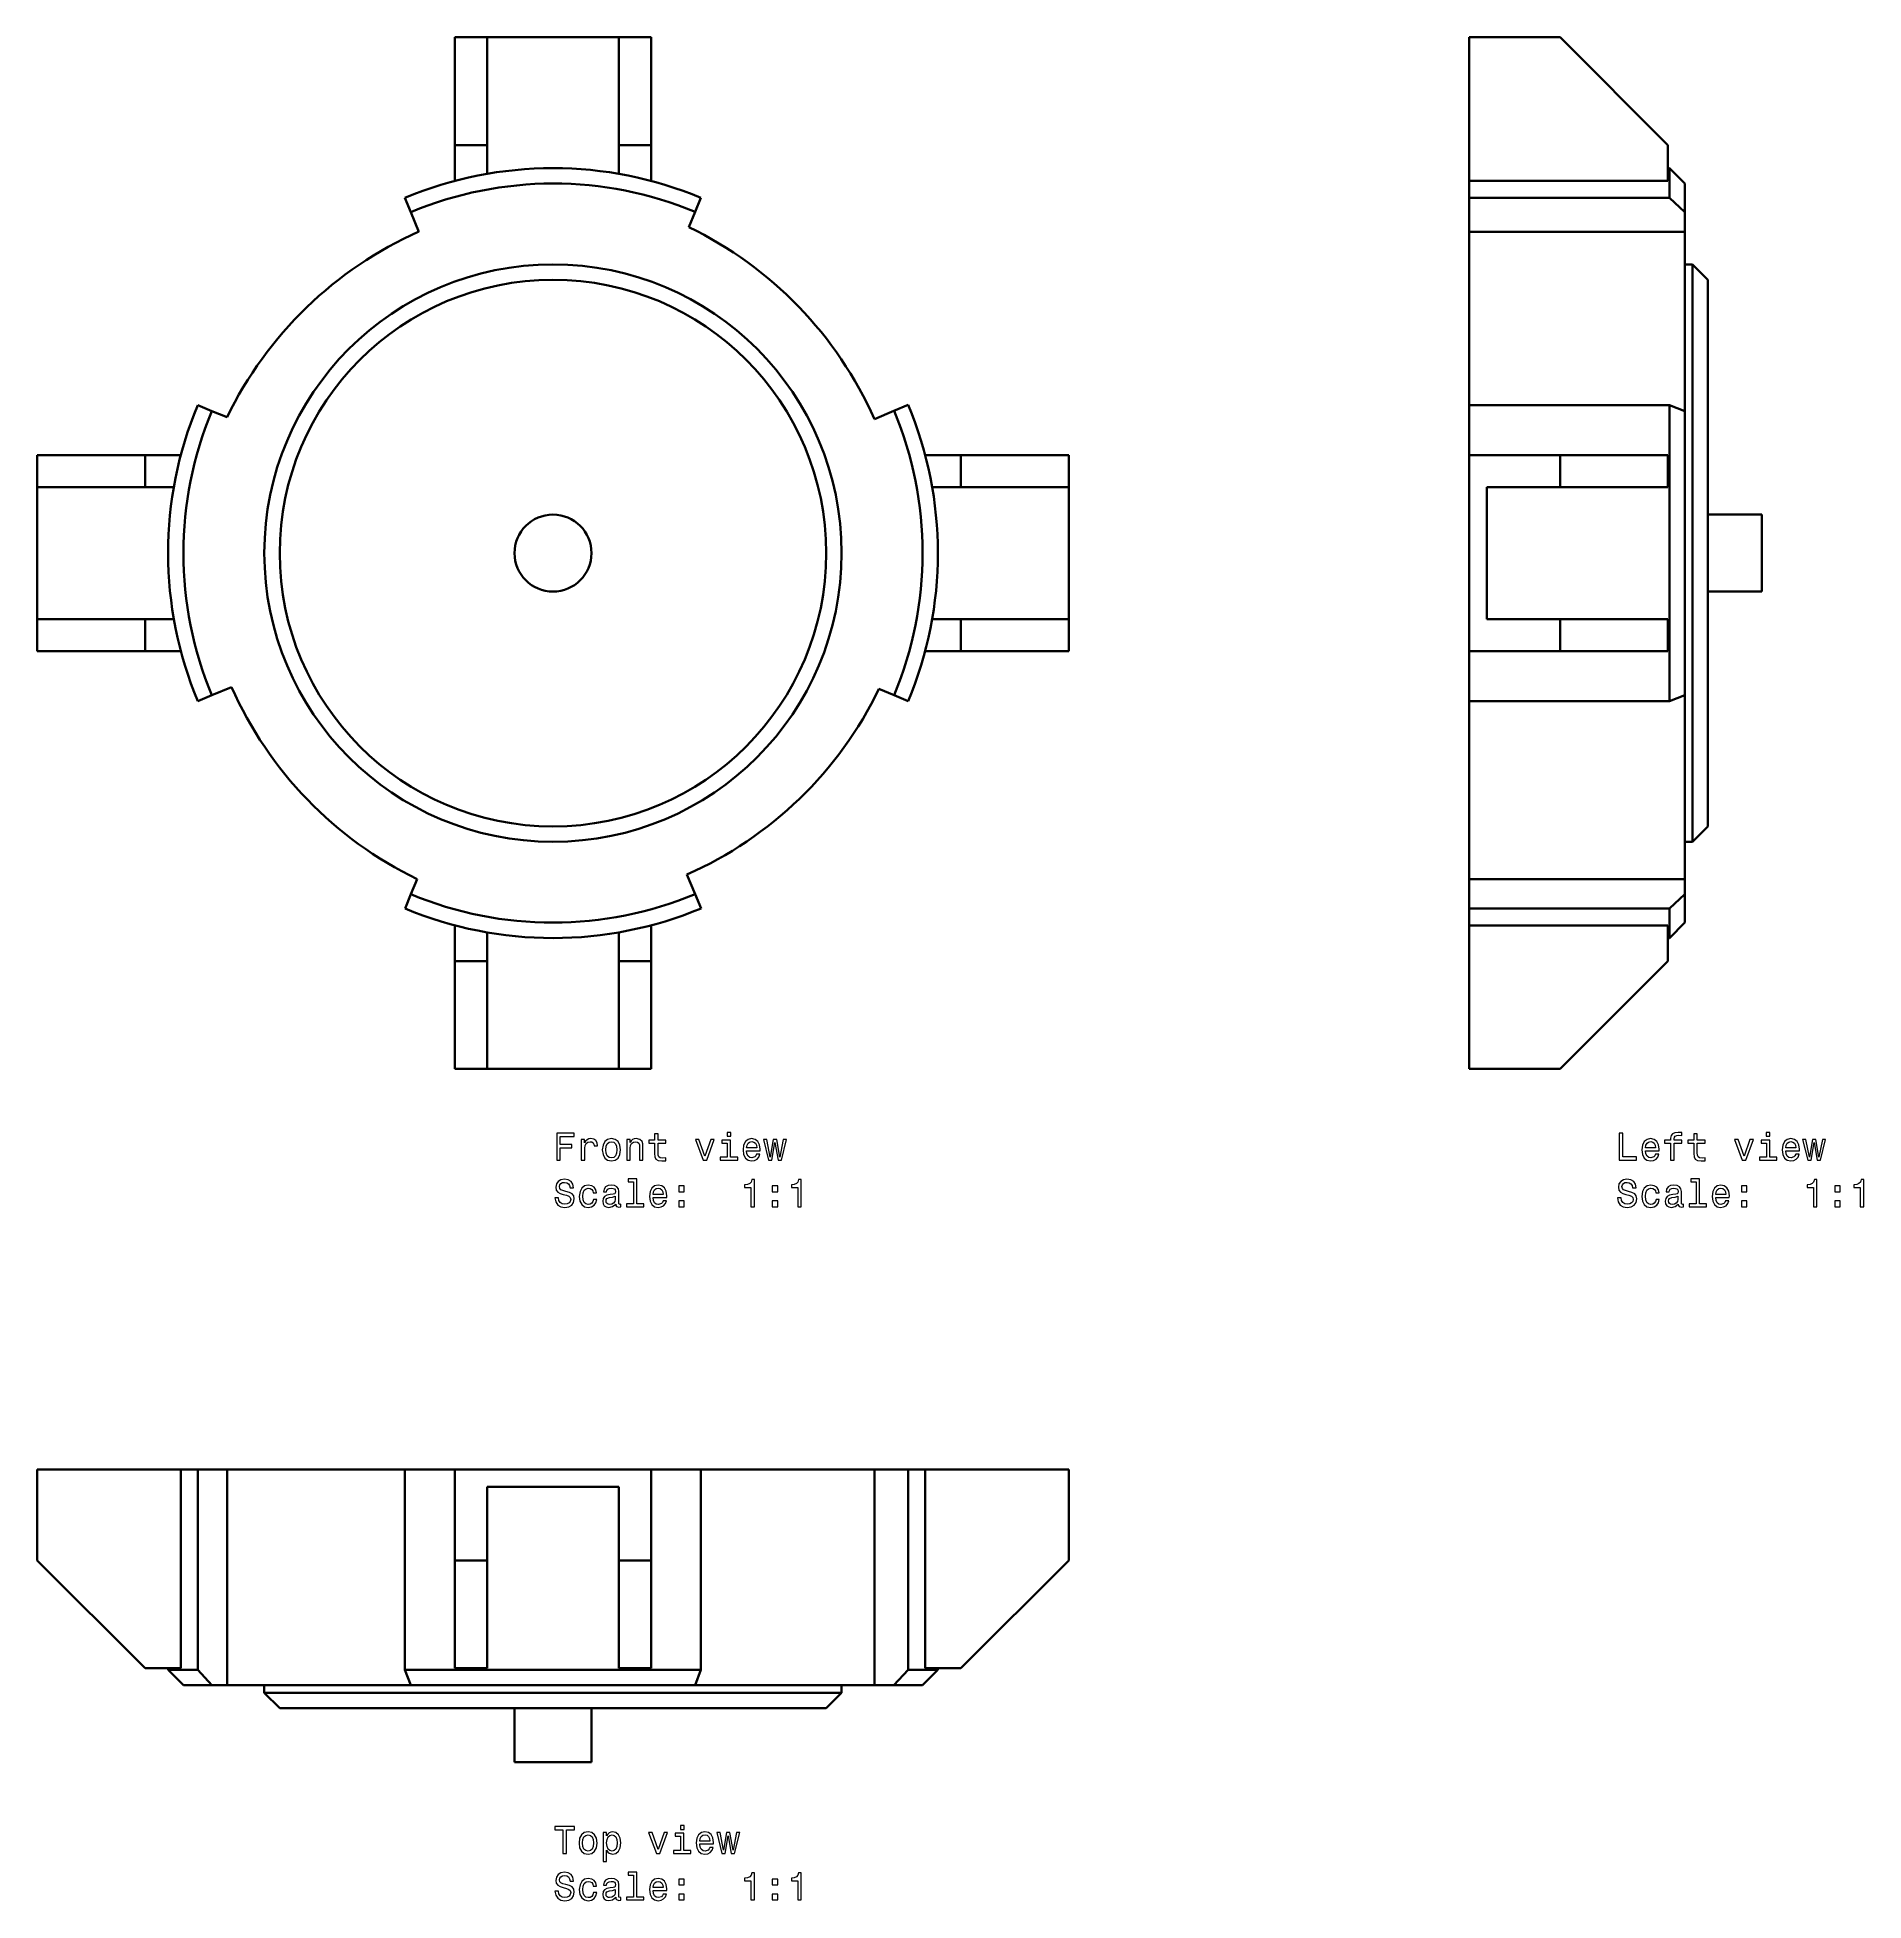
# Model space of a CAD drawing. Extents: x 528 to 765, y 245 to 488.
import ezdxf

# ---------------------------------------------------------------- set-up
doc = ezdxf.new("R2010")
doc.units = 0

msp = doc.modelspace()

# ---------------------------------------------------------------- linework, layer by layer
at = {"color": 7, "lineweight": 35, "ltscale": 0.35}
for p, q in [((581.76, 473.5), (581.76, 487.5)), ((585.94, 473.5), (585.94, 487.5)), ((603.06, 487.5), (603.06, 473.5)), ((607.24, 473.5), (607.24, 487.5)), ((541.5, 433.24), (527.5, 433.24)), ((647.5, 433.24), (661.5, 433.24)), ((739.33, 433.24), (725.33, 433.24)), ((527.5, 429.06), (541.5, 429.06)), ((647.5, 429.06), (661.5, 429.06)), ((725.33, 429.06), (739.33, 429.06)), ((541.5, 411.94), (527.5, 411.94)), ((661.5, 411.94), (647.5, 411.94)), ((739.33, 411.94), (725.33, 411.94)), ((541.5, 407.76), (527.5, 407.76)), ((647.5, 407.76), (661.5, 407.76)), ((739.33, 407.76), (725.33, 407.76)), ((581.76, 367.5), (581.76, 353.5)), ((585.94, 353.5), (585.94, 367.5)), ((603.06, 367.5), (603.06, 353.5)), ((607.24, 367.5), (607.24, 353.5)), ((581.76, 275.67), (581.76, 289.67)), ((585.94, 275.67), (585.94, 289.67)), ((603.06, 289.67), (603.06, 275.67)), ((607.24, 275.67), (607.24, 289.67))]:
    msp.add_line(p, q, dxfattribs=at)
at = {"color": 7, "lineweight": 35, "ltscale": 0.104626}
for p, q in [((585.94, 487.5), (581.76, 487.5)), ((607.24, 487.5), (603.06, 487.5)), ((585.94, 473.5), (581.76, 473.5)), ((607.24, 473.5), (603.06, 473.5)), ((581.76, 367.5), (585.94, 367.5)), ((603.06, 367.5), (607.24, 367.5)), ((581.76, 353.5), (585.94, 353.5)), ((603.06, 353.5), (607.24, 353.5)), ((585.94, 289.67), (581.76, 289.67)), ((607.24, 289.67), (603.06, 289.67)), ((585.94, 275.67), (581.76, 275.67)), ((607.24, 275.67), (603.06, 275.67))]:
    msp.add_line(p, q, dxfattribs=at)
at = {"color": 7, "lineweight": 35, "ltscale": 0.427972}
for p, q in [((585.94, 487.5), (603.06, 487.5)), ((603.06, 353.5), (585.94, 353.5)), ((585.94, 299.2), (603.06, 299.2))]:
    msp.add_line(p, q, dxfattribs=at)
at = {"color": 7, "lineweight": 35, "ltscale": 0.294763}
for p, q in [((725.33, 487.5), (713.54, 487.5)), ((725.33, 433.24), (713.54, 433.24)), ((725.33, 407.76), (713.54, 407.76)), ((725.33, 353.5), (713.54, 353.5))]:
    msp.add_line(p, q, dxfattribs=at)
at = {"color": 7, "lineweight": 35, "ltscale": 0.466287}
for p, q in [((713.54, 468.85), (713.54, 487.5)), ((713.54, 372.15), (713.54, 353.5)), ((546.15, 301.46), (527.5, 301.46)), ((642.85, 301.46), (661.5, 301.46))]:
    msp.add_line(p, q, dxfattribs=at)
at = {"color": 7, "lineweight": 35, "ltscale": 0.494975}
for p, q in [((739.33, 473.5), (725.33, 487.5)), ((739.33, 367.5), (725.33, 353.5)), ((541.5, 275.67), (527.5, 289.67)), ((647.5, 275.67), (661.5, 289.67))]:
    msp.add_line(p, q, dxfattribs=at)
at = {"color": 7, "lineweight": 35, "ltscale": 0.116287}
for p, q in [((581.76, 468.85), (581.76, 473.5)), ((607.24, 468.85), (607.24, 473.5)), ((739.33, 468.85), (739.33, 473.5)), ((546.15, 433.24), (541.5, 433.24)), ((642.85, 433.24), (647.5, 433.24)), ((546.15, 407.76), (541.5, 407.76)), ((642.85, 407.76), (647.5, 407.76)), ((581.76, 372.15), (581.76, 367.5)), ((607.24, 372.15), (607.24, 367.5)), ((739.33, 372.15), (739.33, 367.5)), ((546.15, 275.67), (541.5, 275.67)), ((642.85, 275.67), (647.5, 275.67))]:
    msp.add_line(p, q, dxfattribs=at)
at = {"color": 7, "lineweight": 35, "ltscale": 0.093452}
for p, q in [((585.94, 469.76), (585.94, 473.5)), ((603.06, 469.76), (603.06, 473.5)), ((545.24, 429.06), (541.5, 429.06)), ((643.76, 429.06), (647.5, 429.06)), ((545.24, 411.94), (541.5, 411.94)), ((643.76, 411.94), (647.5, 411.94)), ((585.94, 371.24), (585.94, 367.5)), ((603.06, 371.24), (603.06, 367.5))]:
    msp.add_line(p, q, dxfattribs=at)
at = {"color": 7, "lineweight": 35, "ltscale": 0.005237}
for p, q in [((739.33, 470.5), (739.54, 470.5)), ((739.33, 370.5), (739.54, 370.5)), ((544.5, 275.67), (544.5, 275.46)), ((644.5, 275.67), (644.5, 275.46))]:
    msp.add_line(p, q, dxfattribs=at)
at = {"color": 7, "lineweight": 35, "ltscale": 0.096255}
for p, q in [((739.54, 466.65), (739.54, 470.5)), ((640.65, 275.46), (644.5, 275.46))]:
    msp.add_line(p, q, dxfattribs=at)
at = {"color": 7, "lineweight": 35, "ltscale": 0.070711}
for p, q in [((741.54, 468.5), (739.54, 470.5)), ((744.54, 456), (742.54, 458)), ((744.54, 385), (742.54, 383)), ((741.54, 372.5), (739.54, 370.5)), ((544.5, 275.46), (546.5, 273.46)), ((644.5, 275.46), (642.5, 273.46)), ((557, 272.46), (559, 270.46)), ((632, 272.46), (630, 270.46))]:
    msp.add_line(p, q, dxfattribs=at)
at = {"color": 7, "lineweight": 35}
for p, q in [((739.33, 468.85), (713.54, 468.85)), ((713.54, 466.65), (739.54, 466.65)), ((713.54, 439.72), (713.54, 462.25)), ((713.54, 462.25), (741.54, 462.25)), ((741.54, 438.95), (741.54, 462.25)), ((742.54, 420.5), (742.54, 458)), ((744.54, 420.5), (744.54, 456)), ((713.54, 439.72), (739.54, 439.72)), ((713.54, 433.24), (713.54, 407.76)), ((742.54, 383), (742.54, 420.5)), ((744.54, 385), (744.54, 420.5)), ((713.54, 378.15), (713.54, 403.09)), ((741.54, 378.15), (741.54, 402.03)), ((713.54, 401.26), (739.54, 401.26)), ((713.54, 378.15), (741.54, 378.15)), ((713.54, 374.34), (739.54, 374.34)), ((739.33, 372.15), (713.54, 372.15)), ((546.15, 275.67), (546.15, 301.46)), ((548.34, 301.46), (548.34, 275.46)), ((552.15, 301.46), (575.26, 301.46)), ((552.15, 301.46), (552.15, 273.46)), ((575.26, 301.46), (575.26, 275.46)), ((607.24, 301.46), (581.76, 301.46)), ((613.72, 301.46), (636.25, 301.46)), ((613.72, 301.46), (613.72, 275.46)), ((636.25, 301.46), (636.25, 273.46)), ((640.65, 301.46), (640.65, 275.46)), ((642.85, 301.46), (642.85, 275.67)), ((575.26, 275.46), (613.72, 275.46)), ((552.15, 273.46), (576.03, 273.46)), ((557, 272.46), (632, 272.46)), ((576.03, 273.46), (612.95, 273.46)), ((612.14, 273.46), (636.25, 273.46)), ((559, 270.46), (630, 270.46))]:
    msp.add_line(p, q, dxfattribs=at)
at = {"color": 7, "lineweight": 35, "ltscale": 0.054967}
msp.add_line((713.54, 466.65), (713.54, 468.85), dxfattribs=at)
at = {"color": 7, "lineweight": 35, "ltscale": 0.092405}
msp.add_line((741.54, 464.8), (741.54, 468.5), dxfattribs=at)
at = {"color": 7, "lineweight": 35, "ltscale": 0.05}
for p, q in [((576.03, 464.8), (575.26, 466.65)), ((612.95, 464.81), (613.72, 466.66)), ((550.19, 438.95), (548.34, 439.72)), ((638.81, 402.05), (640.66, 401.28)), ((576.05, 376.19), (575.28, 374.34)), ((612.97, 376.2), (613.74, 374.35))]:
    msp.add_line(p, q, dxfattribs=at)
at = {"color": 7, "lineweight": 35, "ltscale": 0.06911}
for p, q in [((576.03, 464.8), (577.09, 462.25)), ((612.97, 376.2), (611.91, 378.75))]:
    msp.add_line(p, q, dxfattribs=at)
at = {"color": 7, "lineweight": 35, "ltscale": 0.053125}
for p, q in [((612.95, 464.81), (612.14, 462.85)), ((550.19, 438.95), (552.15, 438.14)), ((638.81, 402.05), (636.85, 402.86)), ((576.86, 378.15), (576.05, 376.19))]:
    msp.add_line(p, q, dxfattribs=at)
at = {"color": 7, "lineweight": 35, "ltscale": 0.109938}
msp.add_line((713.54, 466.65), (713.54, 462.25), dxfattribs=at)
at = {"color": 7, "lineweight": 35, "ltscale": 0.068043}
msp.add_line((741.54, 464.8), (739.54, 466.65), dxfattribs=at)
at = {"color": 7, "lineweight": 35, "ltscale": 0.063788}
for p, q in [((741.54, 464.8), (741.54, 462.25)), ((638.8, 273.46), (636.25, 273.46))]:
    msp.add_line(p, q, dxfattribs=at)
at = {"color": 7, "lineweight": 35, "ltscale": 0.025}
for p, q in [((741.54, 458), (742.54, 458)), ((741.54, 383), (742.54, 383)), ((557, 273.46), (557, 272.46)), ((632, 273.46), (632, 272.46))]:
    msp.add_line(p, q, dxfattribs=at)
at = {"color": 7, "lineweight": 35, "ltscale": 0.069109}
for p, q in [((638.8, 438.97), (636.25, 437.91)), ((552.75, 403.09), (550.2, 402.03))]:
    msp.add_line(p, q, dxfattribs=at)
at = {"color": 7, "lineweight": 35, "ltscale": 0.049999}
for p, q in [((638.8, 438.97), (640.65, 439.74)), ((550.2, 402.03), (548.35, 401.26))]:
    msp.add_line(p, q, dxfattribs=at)
at = {"color": 7, "lineweight": 35, "ltscale": 0.161913}
for p, q in [((713.54, 433.24), (713.54, 439.72)), ((607.24, 301.46), (613.72, 301.46))]:
    msp.add_line(p, q, dxfattribs=at)
at = {"color": 7, "lineweight": 35, "ltscale": 0.480525}
msp.add_line((739.54, 420.5), (739.54, 439.72), dxfattribs=at)
at = {"color": 7, "lineweight": 35, "ltscale": 0.053567}
for p, q in [((741.54, 438.95), (739.54, 439.72)), ((612.95, 273.46), (613.72, 275.46))]:
    msp.add_line(p, q, dxfattribs=at)
at = {"color": 7, "lineweight": 35, "ltscale": 0.461304}
msp.add_line((741.54, 420.5), (741.54, 438.95), dxfattribs=at)
at = {"color": 7, "lineweight": 35, "ltscale": 0.104627}
for p, q in [((527.5, 433.24), (527.5, 429.06)), ((541.5, 433.24), (541.5, 429.06)), ((647.5, 429.06), (647.5, 433.24)), ((661.5, 429.06), (661.5, 433.24)), ((725.33, 433.24), (725.33, 429.06)), ((739.33, 433.24), (739.33, 429.06)), ((527.5, 411.94), (527.5, 407.76)), ((541.5, 411.94), (541.5, 407.76)), ((647.5, 407.76), (647.5, 411.94)), ((661.5, 407.76), (661.5, 411.94)), ((725.33, 411.94), (725.33, 407.76)), ((739.33, 411.94), (739.33, 407.76))]:
    msp.add_line(p, q, dxfattribs=at)
at = {"color": 7, "lineweight": 35, "ltscale": 0.427971}
for p, q in [((527.5, 411.94), (527.5, 429.06)), ((661.5, 429.06), (661.5, 411.94)), ((715.8, 411.94), (715.8, 429.06))]:
    msp.add_line(p, q, dxfattribs=at)
at = {"color": 7, "lineweight": 35, "ltscale": 0.238191}
for p, q in [((715.8, 429.06), (725.33, 429.06)), ((725.33, 411.94), (715.8, 411.94))]:
    msp.add_line(p, q, dxfattribs=at)
at = {"color": 7, "lineweight": 35, "ltscale": 0.175}
for p, q in [((744.54, 425.5), (751.54, 425.5)), ((744.54, 415.5), (751.54, 415.5)), ((589.5, 270.46), (589.5, 263.46)), ((599.5, 270.46), (599.5, 263.46))]:
    msp.add_line(p, q, dxfattribs=at)
at = {"color": 7, "lineweight": 35, "ltscale": 0.125}
for p, q in [((751.54, 420.5), (751.54, 425.5)), ((751.54, 415.5), (751.54, 420.5))]:
    msp.add_line(p, q, dxfattribs=at)
at = {"color": 7, "lineweight": 35, "ltscale": 0.481012}
msp.add_line((739.54, 401.26), (739.54, 420.5), dxfattribs=at)
at = {"color": 7, "lineweight": 35, "ltscale": 0.461771}
msp.add_line((741.54, 402.03), (741.54, 420.5), dxfattribs=at)
at = {"color": 7, "lineweight": 35, "ltscale": 0.162399}
for p, q in [((713.54, 401.26), (713.54, 407.76)), ((575.26, 301.46), (581.76, 301.46))]:
    msp.add_line(p, q, dxfattribs=at)
at = {"color": 7, "lineweight": 35, "ltscale": 0.053574}
for p, q in [((741.54, 402.03), (739.54, 401.26)), ((576.03, 273.46), (575.26, 275.46))]:
    msp.add_line(p, q, dxfattribs=at)
at = {"color": 7, "lineweight": 35, "ltscale": 0.095201}
for p, q in [((713.54, 378.15), (713.54, 374.34)), ((548.34, 301.46), (552.15, 301.46))]:
    msp.add_line(p, q, dxfattribs=at)
at = {"color": 7, "lineweight": 35, "ltscale": 0.049043}
for p, q in [((741.54, 378.15), (741.54, 376.19)), ((550.19, 273.46), (552.15, 273.46))]:
    msp.add_line(p, q, dxfattribs=at)
at = {"color": 7, "lineweight": 35, "ltscale": 0.068048}
for p, q in [((741.54, 376.19), (739.54, 374.34)), ((550.19, 273.46), (548.34, 275.46))]:
    msp.add_line(p, q, dxfattribs=at)
at = {"color": 7, "lineweight": 35, "ltscale": 0.09221}
for p, q in [((741.54, 372.5), (741.54, 376.19)), ((546.5, 273.46), (550.19, 273.46))]:
    msp.add_line(p, q, dxfattribs=at)
at = {"color": 7, "lineweight": 35, "ltscale": 0.054765}
for p, q in [((713.54, 372.15), (713.54, 374.34)), ((546.15, 301.46), (548.34, 301.46))]:
    msp.add_line(p, q, dxfattribs=at)
at = {"color": 7, "lineweight": 35, "ltscale": 0.096053}
for p, q in [((739.54, 370.5), (739.54, 374.34)), ((544.5, 275.46), (548.34, 275.46))]:
    msp.add_line(p, q, dxfattribs=at)
at = {"color": 7, "lineweight": 35, "ltscale": 0.294764}
for p, q in [((527.5, 289.67), (527.5, 301.46)), ((581.76, 289.67), (581.76, 301.46)), ((607.24, 289.67), (607.24, 301.46)), ((661.5, 289.67), (661.5, 301.46))]:
    msp.add_line(p, q, dxfattribs=at)
at = {"color": 7, "lineweight": 35, "ltscale": 0.109937}
msp.add_line((640.65, 301.46), (636.25, 301.46), dxfattribs=at)
at = {"color": 7, "lineweight": 35, "ltscale": 0.054968}
msp.add_line((640.65, 301.46), (642.85, 301.46), dxfattribs=at)
at = {"color": 7, "lineweight": 35, "ltscale": 0.238192}
for p, q in [((585.94, 289.67), (585.94, 299.2)), ((603.06, 299.2), (603.06, 289.67))]:
    msp.add_line(p, q, dxfattribs=at)
at = {"color": 7, "lineweight": 35, "ltscale": 0.068042}
msp.add_line((638.8, 273.46), (640.65, 275.46), dxfattribs=at)
at = {"color": 7, "lineweight": 35, "ltscale": 0.092404}
msp.add_line((638.8, 273.46), (642.5, 273.46), dxfattribs=at)
at = {"color": 7, "lineweight": 35, "ltscale": 0.25}
msp.add_line((589.5, 263.46), (599.5, 263.46), dxfattribs=at)
at = {"color": 7, "lineweight": 13}
for points in [[(594.98, 341.64), (595.45, 341.64), (595.45, 343.25), (596.93, 343.25), (596.93, 343.67), (595.45, 343.67), (595.45, 344.72), (597.26, 344.72), (597.26, 345.14), (594.98, 345.14)], [(598.18, 341.64), (598.62, 341.64), (598.62, 343.19), (598.67, 343.56), (598.8, 343.83), (599.02, 343.99), (599.32, 344.05), (599.54, 344.01), (599.71, 343.91), (599.81, 343.74), (599.85, 343.51), (600.29, 343.51), (600.23, 343.92), (600.07, 344.21), (599.79, 344.39), (599.41, 344.45), (599.15, 344.41), (598.93, 344.31), (598.74, 344.13), (598.58, 343.9), (598.58, 344.35), (598.18, 344.35)], [(600.91, 342.99), (601, 342.38), (601.23, 341.93), (601.6, 341.64), (602.09, 341.55), (602.58, 341.64), (602.95, 341.92), (603.18, 342.37), (603.27, 342.99), (603.18, 343.61), (602.95, 344.07), (602.58, 344.35), (602.09, 344.45), (601.6, 344.35), (601.23, 344.06), (601, 343.61)], [(601.37, 343), (601.41, 343.45), (601.56, 343.78), (601.78, 343.98), (602.09, 344.05), (602.39, 343.98), (602.62, 343.79), (602.76, 343.45), (602.81, 343), (602.76, 342.54), (602.62, 342.21), (602.39, 342.01), (602.09, 341.94), (601.78, 342.01), (601.56, 342.21), (601.41, 342.54)], [(604.08, 341.64), (604.53, 341.64), (604.53, 343.21), (604.57, 343.56), (604.72, 343.83), (604.94, 343.99), (605.25, 344.05), (605.49, 344), (605.64, 343.86), (605.72, 343.64), (605.74, 343.33), (605.74, 341.64), (606.19, 341.64), (606.19, 343.42), (606.16, 343.78), (606.07, 344.08), (605.78, 344.35), (605.31, 344.45), (605.06, 344.41), (604.84, 344.32), (604.65, 344.15), (604.51, 343.94), (604.51, 344.35), (604.08, 344.35)], [(607.71, 343.88), (607.71, 342.53), (607.74, 342.09), (607.88, 341.78), (608.17, 341.61), (608.65, 341.55), (609.17, 341.57), (609.17, 341.96), (608.79, 341.93), (608.44, 341.97), (608.25, 342.09), (608.17, 342.3), (608.16, 342.6), (608.16, 343.88), (609.17, 343.88), (609.17, 344.26), (608.16, 344.26), (608.16, 345.05), (607.71, 345.05), (607.71, 344.26), (606.95, 344.26), (606.95, 343.88)], [(614, 341.64), (614.47, 341.64), (615.46, 344.35), (615, 344.35), (614.24, 342.17), (613.46, 344.35), (613, 344.35)], [(617.58, 342.02), (617.58, 344.26), (616.44, 344.26), (616.44, 343.88), (617.14, 343.88), (617.14, 342.02), (616.23, 342.02), (616.23, 341.64), (618.5, 341.64), (618.5, 342.02)], [(617.6, 345.26), (617.13, 345.26), (617.13, 344.76), (617.6, 344.76)], [(619.65, 342.87), (621.43, 342.87), (621.43, 343.08), (621.35, 343.66), (621.13, 344.09), (620.78, 344.35), (620.31, 344.45), (619.85, 344.35), (619.49, 344.06), (619.27, 343.61), (619.19, 343), (619.26, 342.38), (619.49, 341.93), (619.84, 341.64), (620.29, 341.55), (620.68, 341.61), (621.01, 341.78), (621.24, 342.06), (621.38, 342.42), (620.94, 342.42), (620.85, 342.22), (620.72, 342.07), (620.35, 341.95), (620.06, 342), (619.84, 342.18), (619.7, 342.47), (619.65, 342.85)], [(619.65, 343.24), (619.71, 343.59), (619.84, 343.85), (620.05, 344), (620.32, 344.06), (620.59, 344), (620.8, 343.85), (620.92, 343.59), (620.97, 343.24)], [(622.94, 341.64), (623.34, 343.94), (623.75, 341.64), (624.17, 341.64), (624.84, 344.35), (624.41, 344.35), (623.96, 342.05), (623.56, 344.35), (623.12, 344.35), (622.72, 342.05), (622.27, 344.35), (621.85, 344.35), (622.52, 341.64)], [(733.03, 341.64), (735.28, 341.64), (735.28, 342.07), (733.5, 342.07), (733.5, 345.14), (733.03, 345.14)], [(736.44, 342.87), (738.21, 342.87), (738.22, 343.08), (738.14, 343.66), (737.92, 344.09), (737.56, 344.35), (737.09, 344.45), (736.64, 344.35), (736.28, 344.06), (736.06, 343.61), (735.97, 343), (736.05, 342.38), (736.28, 341.93), (736.62, 341.64), (737.08, 341.55), (737.47, 341.61), (737.8, 341.78), (738.03, 342.06), (738.17, 342.42), (737.73, 342.42), (737.64, 342.22), (737.51, 342.07), (737.13, 341.95), (736.85, 342), (736.63, 342.18), (736.49, 342.47), (736.44, 342.85)], [(736.44, 343.24), (736.49, 343.59), (736.63, 343.85), (736.84, 344), (737.11, 344.06), (737.38, 344), (737.58, 343.85), (737.71, 343.59), (737.75, 343.24)], [(739.7, 343.88), (739.7, 341.64), (740.15, 341.64), (740.15, 343.88), (741.15, 343.88), (741.15, 344.26), (740.15, 344.26), (740.15, 344.43), (740.18, 344.63), (740.3, 344.77), (740.49, 344.85), (740.78, 344.88), (741.15, 344.86), (741.15, 345.24), (740.67, 345.26), (740.24, 345.22), (739.94, 345.08), (739.76, 344.85), (739.7, 344.51), (739.7, 344.26), (738.89, 344.26), (738.89, 343.88)], [(742.72, 343.88), (742.72, 342.53), (742.75, 342.09), (742.89, 341.78), (743.17, 341.61), (743.65, 341.55), (744.17, 341.57), (744.17, 341.96), (743.79, 341.93), (743.44, 341.97), (743.26, 342.09), (743.18, 342.3), (743.16, 342.6), (743.16, 343.88), (744.17, 343.88), (744.17, 344.26), (743.16, 344.26), (743.16, 345.05), (742.72, 345.05), (742.72, 344.26), (741.95, 344.26), (741.95, 343.88)], [(749.01, 341.64), (749.48, 341.64), (750.46, 344.35), (750, 344.35), (749.24, 342.17), (748.47, 344.35), (748, 344.35)], [(752.59, 342.02), (752.59, 344.26), (751.45, 344.26), (751.45, 343.88), (752.14, 343.88), (752.14, 342.02), (751.24, 342.02), (751.24, 341.64), (753.5, 341.64), (753.5, 342.02)], [(752.6, 345.26), (752.13, 345.26), (752.13, 344.76), (752.6, 344.76)], [(754.65, 342.87), (756.43, 342.87), (756.43, 343.08), (756.35, 343.66), (756.13, 344.09), (755.78, 344.35), (755.31, 344.45), (754.85, 344.35), (754.5, 344.06), (754.27, 343.61), (754.19, 343), (754.27, 342.38), (754.49, 341.93), (754.84, 341.64), (755.3, 341.55), (755.69, 341.61), (756.01, 341.78), (756.25, 342.06), (756.38, 342.42), (755.95, 342.42), (755.85, 342.22), (755.72, 342.07), (755.35, 341.95), (755.06, 342), (754.85, 342.18), (754.7, 342.47), (754.65, 342.85)], [(754.65, 343.24), (754.71, 343.59), (754.85, 343.85), (755.05, 344), (755.33, 344.06), (755.59, 344), (755.8, 343.85), (755.93, 343.59), (755.97, 343.24)], [(757.94, 341.64), (758.35, 343.94), (758.75, 341.64), (759.17, 341.64), (759.84, 344.35), (759.41, 344.35), (758.96, 342.05), (758.56, 344.35), (758.12, 344.35), (757.73, 342.05), (757.28, 344.35), (756.85, 344.35), (757.52, 341.64)], [(595.22, 336.75), (594.76, 336.75), (594.86, 336.22), (595.12, 335.82), (595.5, 335.59), (596.03, 335.5), (596.55, 335.58), (596.94, 335.8), (597.18, 336.15), (597.27, 336.61), (597.2, 337.02), (596.99, 337.29), (596.64, 337.47), (596.18, 337.6), (595.79, 337.69), (595.53, 337.81), (595.39, 337.97), (595.34, 338.22), (595.39, 338.45), (595.52, 338.62), (595.72, 338.73), (596, 338.77), (596.28, 338.72), (596.5, 338.59), (596.65, 338.36), (596.72, 338.05), (597.18, 338.05), (597.18, 338.06), (597.1, 338.54), (596.86, 338.89), (596.49, 339.11), (595.98, 339.19), (595.53, 339.11), (595.18, 338.9), (594.95, 338.57), (594.87, 338.15), (594.93, 337.77), (595.13, 337.51), (595.43, 337.34), (595.84, 337.21), (596.25, 337.09), (596.56, 336.98), (596.74, 336.82), (596.81, 336.56), (596.75, 336.29), (596.59, 336.09), (596.36, 335.96), (596.05, 335.92), (595.71, 335.98), (595.44, 336.14), (595.28, 336.4)], [(604.96, 338.84), (604.96, 335.97), (604.05, 335.97), (604.05, 335.6), (606.32, 335.6), (606.32, 335.97), (605.41, 335.97), (605.41, 339.22), (604.27, 339.22), (604.27, 338.84)], [(620.22, 335.6), (620.67, 335.6), (620.67, 339.12), (620.33, 339.12), (620.24, 338.81), (620.06, 338.61), (619.78, 338.49), (619.4, 338.45), (619.4, 338.09), (620.22, 338.09)], [(626.29, 335.6), (626.75, 335.6), (626.75, 339.12), (626.4, 339.12), (626.31, 338.81), (626.13, 338.61), (625.85, 338.49), (625.47, 338.45), (625.47, 338.09), (626.29, 338.09)], [(733.26, 336.75), (732.8, 336.75), (732.9, 336.22), (733.16, 335.82), (733.54, 335.59), (734.07, 335.5), (734.59, 335.58), (734.98, 335.8), (735.22, 336.15), (735.31, 336.61), (735.24, 337.02), (735.03, 337.29), (734.68, 337.47), (734.22, 337.6), (733.83, 337.69), (733.57, 337.81), (733.43, 337.97), (733.38, 338.22), (733.43, 338.45), (733.56, 338.62), (733.76, 338.73), (734.04, 338.77), (734.32, 338.72), (734.54, 338.59), (734.69, 338.36), (734.76, 338.05), (735.22, 338.05), (735.22, 338.06), (735.14, 338.54), (734.9, 338.89), (734.53, 339.11), (734.02, 339.19), (733.57, 339.11), (733.22, 338.9), (732.99, 338.57), (732.91, 338.15), (732.97, 337.77), (733.17, 337.51), (733.47, 337.34), (733.88, 337.21), (734.29, 337.09), (734.6, 336.98), (734.78, 336.82), (734.85, 336.56), (734.79, 336.29), (734.63, 336.09), (734.4, 335.96), (734.09, 335.92), (733.75, 335.98), (733.48, 336.14), (733.32, 336.4)], [(743, 338.84), (743, 335.97), (742.09, 335.97), (742.09, 335.6), (744.36, 335.6), (744.36, 335.97), (743.45, 335.97), (743.45, 339.22), (742.31, 339.22), (742.31, 338.84)], [(758.26, 335.6), (758.71, 335.6), (758.71, 339.12), (758.37, 339.12), (758.28, 338.81), (758.1, 338.61), (757.82, 338.49), (757.44, 338.45), (757.44, 338.09), (758.26, 338.09)], [(764.33, 335.6), (764.79, 335.6), (764.79, 339.12), (764.44, 339.12), (764.35, 338.81), (764.17, 338.61), (763.89, 338.49), (763.51, 338.45), (763.51, 338.09), (764.33, 338.09)], [(599.73, 337.41), (600.17, 337.41), (600.08, 337.81), (599.87, 338.13), (599.53, 338.32), (599.09, 338.4), (598.61, 338.3), (598.24, 338.02), (598.01, 337.56), (597.92, 336.94), (598, 336.33), (598.23, 335.88), (598.59, 335.6), (599.07, 335.5), (599.51, 335.58), (599.85, 335.79), (600.08, 336.12), (600.18, 336.56), (599.76, 336.56), (599.68, 336.28), (599.54, 336.07), (599.34, 335.94), (599.09, 335.9), (598.78, 335.96), (598.56, 336.17), (598.42, 336.49), (598.38, 336.96), (598.42, 337.41), (598.56, 337.74), (598.79, 337.94), (599.09, 338.01), (599.35, 337.97), (599.55, 337.85), (599.68, 337.66)], [(602.65, 335.95), (602.65, 335.93), (602.68, 335.76), (602.76, 335.64), (603.07, 335.55), (603.32, 335.59), (603.32, 335.93), (603.21, 335.91), (603.07, 335.98), (603.05, 336.18), (603.05, 337.58), (602.99, 337.94), (602.81, 338.19), (602.5, 338.35), (602.07, 338.4), (601.65, 338.34), (601.33, 338.17), (601.14, 337.9), (601.07, 337.55), (601.07, 337.52), (601.47, 337.52), (601.51, 337.73), (601.62, 337.88), (601.8, 337.97), (602.05, 338.01), (602.3, 337.98), (602.48, 337.91), (602.58, 337.78), (602.62, 337.59), (602.6, 337.38), (602.52, 337.28), (602.32, 337.23), (601.94, 337.19), (601.51, 337.09), (601.2, 336.93), (601.02, 336.68), (600.96, 336.31), (601.01, 335.97), (601.17, 335.73), (601.42, 335.57), (601.77, 335.52), (602.24, 335.62)], [(602.6, 336.54), (602.54, 336.28), (602.38, 336.08), (602.14, 335.95), (601.84, 335.9), (601.65, 335.93), (601.52, 336.01), (601.43, 336.15), (601.4, 336.35), (601.42, 336.52), (601.51, 336.65), (601.83, 336.79), (602.24, 336.85), (602.6, 336.97)], [(607.51, 336.82), (609.28, 336.82), (609.29, 337.03), (609.21, 337.61), (608.98, 338.04), (608.63, 338.3), (608.16, 338.4), (607.7, 338.3), (607.35, 338.02), (607.12, 337.56), (607.04, 336.95), (607.12, 336.33), (607.35, 335.88), (607.69, 335.6), (608.15, 335.5), (608.54, 335.57), (608.86, 335.74), (609.1, 336.01), (609.24, 336.37), (608.8, 336.37), (608.71, 336.17), (608.58, 336.02), (608.2, 335.9), (607.91, 335.95), (607.7, 336.13), (607.56, 336.42), (607.51, 336.81)], [(607.51, 337.2), (607.56, 337.54), (607.7, 337.8), (607.9, 337.96), (608.18, 338.01), (608.44, 337.96), (608.65, 337.8), (608.78, 337.54), (608.82, 337.2)], [(610.85, 337.55), (611.55, 337.55), (611.55, 338.3), (610.85, 338.3)], [(622.99, 337.55), (623.69, 337.55), (623.69, 338.3), (622.99, 338.3)], [(737.77, 337.41), (738.21, 337.41), (738.12, 337.81), (737.91, 338.13), (737.57, 338.32), (737.13, 338.4), (736.65, 338.3), (736.28, 338.02), (736.05, 337.56), (735.96, 336.94), (736.04, 336.33), (736.27, 335.88), (736.62, 335.6), (737.11, 335.5), (737.55, 335.58), (737.89, 335.79), (738.12, 336.12), (738.22, 336.56), (737.8, 336.56), (737.72, 336.28), (737.58, 336.07), (737.38, 335.94), (737.13, 335.9), (736.82, 335.96), (736.6, 336.17), (736.46, 336.49), (736.42, 336.96), (736.46, 337.41), (736.6, 337.74), (736.83, 337.94), (737.13, 338.01), (737.39, 337.97), (737.59, 337.85), (737.72, 337.66)], [(740.69, 335.95), (740.69, 335.93), (740.72, 335.76), (740.8, 335.64), (741.11, 335.55), (741.36, 335.59), (741.36, 335.93), (741.25, 335.91), (741.11, 335.98), (741.09, 336.18), (741.09, 337.58), (741.03, 337.94), (740.85, 338.19), (740.54, 338.35), (740.11, 338.4), (739.69, 338.34), (739.37, 338.17), (739.18, 337.9), (739.11, 337.55), (739.11, 337.52), (739.51, 337.52), (739.55, 337.73), (739.66, 337.88), (739.84, 337.97), (740.09, 338.01), (740.34, 337.98), (740.52, 337.91), (740.62, 337.78), (740.66, 337.59), (740.64, 337.38), (740.56, 337.28), (740.36, 337.23), (739.98, 337.19), (739.55, 337.09), (739.24, 336.93), (739.06, 336.68), (739, 336.31), (739.05, 335.97), (739.21, 335.73), (739.46, 335.57), (739.81, 335.52), (740.28, 335.62)], [(740.64, 336.54), (740.58, 336.28), (740.42, 336.08), (740.18, 335.95), (739.88, 335.9), (739.69, 335.93), (739.56, 336.01), (739.47, 336.15), (739.44, 336.35), (739.46, 336.52), (739.55, 336.65), (739.87, 336.79), (740.28, 336.85), (740.64, 336.97)], [(745.55, 336.82), (747.32, 336.82), (747.33, 337.03), (747.25, 337.61), (747.02, 338.04), (746.67, 338.3), (746.2, 338.4), (745.74, 338.3), (745.39, 338.02), (745.16, 337.56), (745.08, 336.95), (745.16, 336.33), (745.39, 335.88), (745.73, 335.6), (746.19, 335.5), (746.58, 335.57), (746.9, 335.74), (747.14, 336.01), (747.28, 336.37), (746.84, 336.37), (746.75, 336.17), (746.62, 336.02), (746.24, 335.9), (745.95, 335.95), (745.74, 336.13), (745.6, 336.42), (745.55, 336.81)], [(745.55, 337.2), (745.6, 337.54), (745.74, 337.8), (745.94, 337.96), (746.22, 338.01), (746.48, 337.96), (746.69, 337.8), (746.82, 337.54), (746.86, 337.2)], [(748.89, 337.55), (749.59, 337.55), (749.59, 338.3), (748.89, 338.3)], [(761.03, 337.55), (761.73, 337.55), (761.73, 338.3), (761.03, 338.3)], [(610.85, 335.6), (611.55, 335.6), (611.55, 336.35), (610.85, 336.35)], [(622.99, 335.6), (623.69, 335.6), (623.69, 336.35), (622.99, 336.35)], [(748.89, 335.6), (749.59, 335.6), (749.59, 336.35), (748.89, 336.35)], [(761.03, 335.6), (761.73, 335.6), (761.73, 336.35), (761.03, 336.35)], [(595.79, 251.6), (596.25, 251.6), (596.25, 254.68), (597.31, 254.68), (597.31, 255.1), (594.72, 255.1), (594.72, 254.68), (595.79, 254.68)], [(597.88, 252.95), (597.96, 252.34), (598.19, 251.89), (598.56, 251.6), (599.05, 251.51), (599.54, 251.6), (599.91, 251.88), (600.14, 252.33), (600.23, 252.95), (600.14, 253.57), (599.91, 254.03), (599.54, 254.31), (599.05, 254.41), (598.56, 254.31), (598.19, 254.02), (597.96, 253.57)], [(601.46, 253.89), (601.46, 254.31), (601.02, 254.31), (601.02, 250.55), (601.46, 250.55), (601.46, 252.02), (601.62, 251.78), (601.8, 251.62), (602.24, 251.51), (602.66, 251.6), (603, 251.89), (603.21, 252.34), (603.3, 252.96), (603.21, 253.57), (603, 254.02), (602.66, 254.31), (602.24, 254.41), (602, 254.38), (601.79, 254.28), (601.62, 254.12)], [(607.93, 251.6), (608.4, 251.6), (609.39, 254.31), (608.93, 254.31), (608.17, 252.13), (607.39, 254.31), (606.93, 254.31)], [(611.51, 251.98), (611.51, 254.22), (610.37, 254.22), (610.37, 253.84), (611.07, 253.84), (611.07, 251.98), (610.16, 251.98), (610.16, 251.6), (612.43, 251.6), (612.43, 251.98)], [(611.53, 255.22), (611.06, 255.22), (611.06, 254.72), (611.53, 254.72)], [(613.58, 252.83), (615.35, 252.83), (615.36, 253.04), (615.28, 253.62), (615.06, 254.05), (614.7, 254.31), (614.23, 254.41), (613.78, 254.31), (613.42, 254.02), (613.2, 253.57), (613.11, 252.96), (613.19, 252.34), (613.42, 251.89), (613.77, 251.6), (614.22, 251.51), (614.61, 251.57), (614.94, 251.74), (615.17, 252.02), (615.31, 252.38), (614.87, 252.38), (614.78, 252.18), (614.65, 252.03), (614.27, 251.91), (613.99, 251.96), (613.77, 252.14), (613.63, 252.43), (613.58, 252.81)], [(616.87, 251.6), (617.27, 253.9), (617.67, 251.6), (618.1, 251.6), (618.76, 254.31), (618.33, 254.31), (617.89, 252.01), (617.49, 254.31), (617.05, 254.31), (616.65, 252.01), (616.2, 254.31), (615.78, 254.31), (616.44, 251.6)], [(598.33, 252.96), (598.38, 253.41), (598.52, 253.74), (598.75, 253.94), (599.05, 254.01), (599.36, 253.94), (599.58, 253.75), (599.72, 253.41), (599.78, 252.96), (599.72, 252.5), (599.58, 252.17), (599.36, 251.97), (599.05, 251.9), (598.75, 251.97), (598.52, 252.17), (598.38, 252.5)], [(602.17, 251.91), (601.87, 251.97), (601.65, 252.17), (601.52, 252.5), (601.47, 252.96), (601.52, 253.41), (601.65, 253.74), (601.87, 253.94), (602.17, 254.01), (602.44, 253.94), (602.65, 253.74), (602.79, 253.41), (602.84, 252.96), (602.79, 252.51), (602.65, 252.17), (602.44, 251.97)], [(613.58, 253.2), (613.63, 253.55), (613.77, 253.81), (613.98, 253.96), (614.25, 254.02), (614.52, 253.96), (614.72, 253.81), (614.85, 253.55), (614.89, 253.2)], [(595.22, 246.71), (594.76, 246.71), (594.86, 246.18), (595.12, 245.78), (595.5, 245.55), (596.03, 245.46), (596.55, 245.54), (596.94, 245.76), (597.18, 246.11), (597.27, 246.57), (597.2, 246.98), (596.99, 247.25), (596.64, 247.43), (596.18, 247.56), (595.79, 247.65), (595.53, 247.77), (595.39, 247.93), (595.34, 248.18), (595.39, 248.41), (595.52, 248.58), (595.72, 248.69), (596, 248.73), (596.28, 248.68), (596.5, 248.55), (596.65, 248.32), (596.72, 248.01), (597.18, 248.01), (597.18, 248.02), (597.1, 248.5), (596.86, 248.85), (596.49, 249.07), (595.98, 249.15), (595.53, 249.07), (595.18, 248.86), (594.95, 248.53), (594.87, 248.11), (594.93, 247.73), (595.13, 247.47), (595.43, 247.3), (595.84, 247.17), (596.25, 247.05), (596.56, 246.94), (596.74, 246.78), (596.81, 246.52), (596.75, 246.25), (596.59, 246.05), (596.36, 245.92), (596.05, 245.88), (595.71, 245.94), (595.44, 246.1), (595.28, 246.36)], [(599.73, 247.37), (600.17, 247.37), (600.08, 247.77), (599.87, 248.09), (599.53, 248.28), (599.09, 248.36), (598.61, 248.26), (598.24, 247.98), (598.01, 247.52), (597.92, 246.9), (598, 246.29), (598.23, 245.84), (598.59, 245.56), (599.07, 245.46), (599.51, 245.54), (599.85, 245.75), (600.08, 246.08), (600.18, 246.52), (599.76, 246.52), (599.68, 246.24), (599.54, 246.03), (599.34, 245.9), (599.09, 245.86), (598.78, 245.92), (598.56, 246.13), (598.42, 246.45), (598.38, 246.92), (598.42, 247.37), (598.56, 247.7), (598.79, 247.9), (599.09, 247.97), (599.35, 247.93), (599.55, 247.81), (599.68, 247.62)], [(602.65, 245.91), (602.65, 245.89), (602.68, 245.72), (602.76, 245.6), (603.07, 245.51), (603.32, 245.55), (603.32, 245.89), (603.21, 245.87), (603.07, 245.94), (603.05, 246.14), (603.05, 247.54), (602.99, 247.9), (602.81, 248.15), (602.5, 248.31), (602.07, 248.36), (601.65, 248.3), (601.33, 248.13), (601.14, 247.86), (601.07, 247.51), (601.07, 247.48), (601.47, 247.48), (601.51, 247.69), (601.62, 247.84), (601.8, 247.93), (602.05, 247.97), (602.3, 247.94), (602.48, 247.87), (602.58, 247.74), (602.62, 247.55), (602.6, 247.34), (602.52, 247.24), (602.32, 247.19), (601.94, 247.15), (601.51, 247.05), (601.2, 246.89), (601.02, 246.64), (600.96, 246.27), (601.01, 245.93), (601.17, 245.69), (601.42, 245.53), (601.77, 245.48), (602.24, 245.58)], [(602.6, 246.5), (602.54, 246.24), (602.38, 246.04), (602.14, 245.91), (601.84, 245.86), (601.65, 245.89), (601.52, 245.97), (601.43, 246.11), (601.4, 246.31), (601.42, 246.48), (601.51, 246.61), (601.83, 246.75), (602.24, 246.81), (602.6, 246.93)], [(604.96, 248.8), (604.96, 245.93), (604.05, 245.93), (604.05, 245.56), (606.32, 245.56), (606.32, 245.93), (605.41, 245.93), (605.41, 249.18), (604.27, 249.18), (604.27, 248.8)], [(607.51, 246.78), (609.28, 246.78), (609.29, 246.99), (609.21, 247.57), (608.98, 248), (608.63, 248.26), (608.16, 248.36), (607.7, 248.26), (607.35, 247.98), (607.12, 247.52), (607.04, 246.91), (607.12, 246.29), (607.35, 245.84), (607.69, 245.56), (608.15, 245.46), (608.54, 245.53), (608.86, 245.7), (609.1, 245.97), (609.24, 246.33), (608.8, 246.33), (608.71, 246.13), (608.58, 245.98), (608.2, 245.86), (607.91, 245.91), (607.7, 246.09), (607.56, 246.38), (607.51, 246.77)], [(607.51, 247.16), (607.56, 247.5), (607.7, 247.76), (607.9, 247.92), (608.18, 247.97), (608.44, 247.92), (608.65, 247.76), (608.78, 247.5), (608.82, 247.16)], [(610.85, 247.51), (611.55, 247.51), (611.55, 248.26), (610.85, 248.26)], [(620.22, 245.56), (620.67, 245.56), (620.67, 249.08), (620.33, 249.08), (620.24, 248.77), (620.06, 248.57), (619.78, 248.45), (619.4, 248.41), (619.4, 248.05), (620.22, 248.05)], [(622.99, 247.51), (623.69, 247.51), (623.69, 248.26), (622.99, 248.26)], [(626.29, 245.56), (626.75, 245.56), (626.75, 249.08), (626.4, 249.08), (626.31, 248.77), (626.13, 248.57), (625.85, 248.45), (625.47, 248.41), (625.47, 248.05), (626.29, 248.05)], [(610.85, 245.56), (611.55, 245.56), (611.55, 246.31), (610.85, 246.31)], [(622.99, 245.56), (623.69, 245.56), (623.69, 246.31), (622.99, 246.31)]]:
    msp.add_lwpolyline(points, close=True, dxfattribs=at)
at = {"color": 7, "lineweight": 35}
for radius in [37.5, 35.5, 5]:
    msp.add_circle((594.5, 420.5), radius, dxfattribs=at)
for centre, radius, start, end in [((594.5, 420.5), 50, 67.3922, 112.6319), ((594.5, 420.5), 48, 67.3922, 112.6319), ((590.19, 417.5), 50.38, 23.8945, 64.1769), ((597.5, 416.19), 50.38, 113.8945, 154.1769), ((594.5, 420.5), 50, 157.3922, 202.6319), ((594.5, 420.5), 48, 157.3922, 202.6319), ((594.5, 420.5), 48, 337.3922, 22.6319), ((594.5, 420.5), 50, 337.3922, 22.6319), ((598.81, 423.5), 50.38, 203.8945, 244.177), ((591.5, 424.81), 50.38, 293.8945, 334.177), ((594.5, 420.5), 48, 247.3922, 292.6319), ((594.5, 420.5), 50, 247.3922, 292.6319)]:
    msp.add_arc(centre, radius, start, end, dxfattribs=at)

doc.saveas('drawing.dxf')
